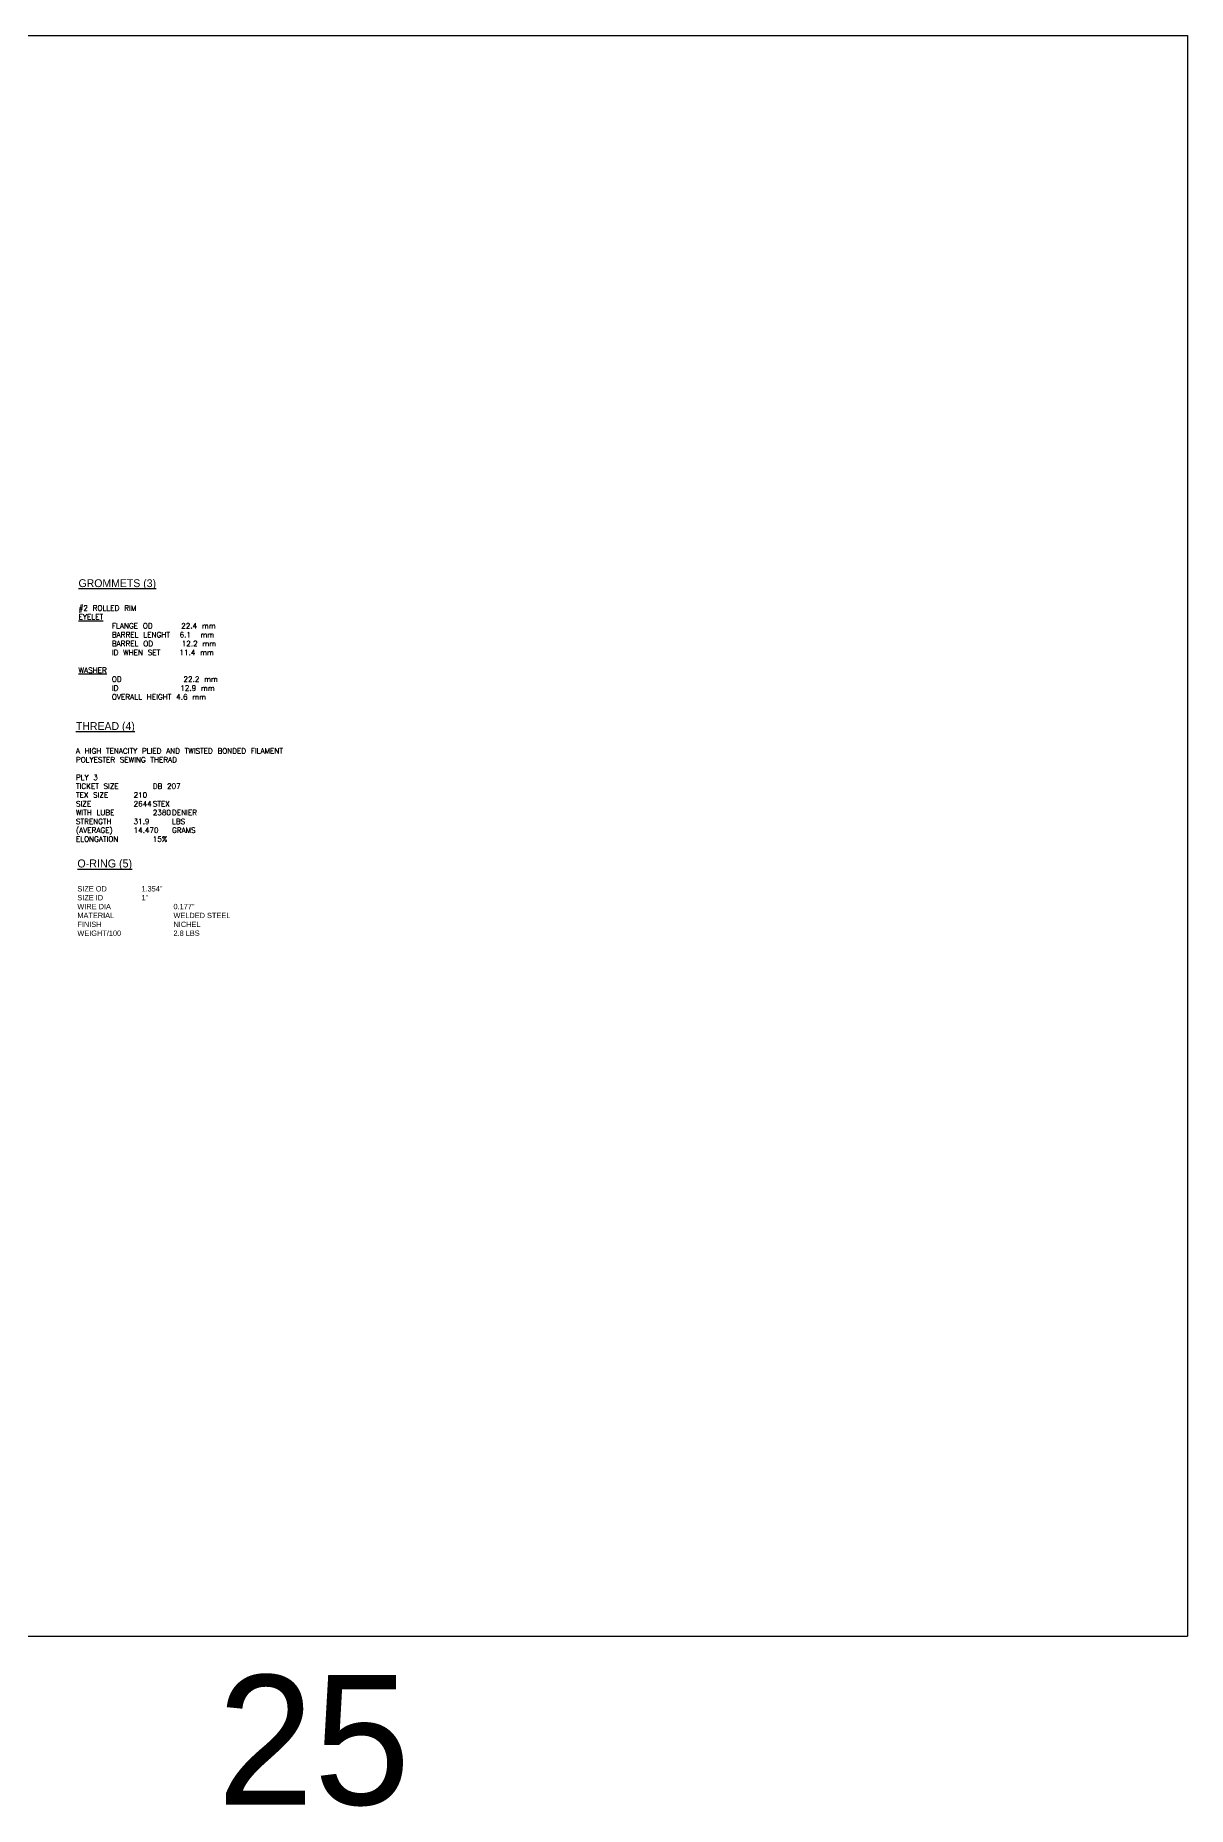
# Model space of a CAD drawing. Header units: inches. Extents: x 1631 to 16634, y 11819 to 13981.
# Drawn here: x 15914 to 16634, y 12874 to 13981 of the extents above; entities that cross this region are included whole.
import ezdxf

# ---------------------------------------------------------------- set-up
doc = ezdxf.new("R2010")
doc.units = ezdxf.units.IN
doc.header["$MEASUREMENT"] = 0
doc.layers.add('TEXT', color=7, linetype='Continuous')

msp = doc.modelspace()

# ---------------------------------------------------------------- linework, layer by layer
at = {"layer": 'TEXT'}
for p, q in [((15133.76147, 13980.7397), (16633.76147, 13980.7397)), ((16633.76147, 13980.7397), (16633.76147, 12980.7397)), ((15133.76147, 12980.7397), (16633.76147, 12980.7397))]:
    msp.add_line(p, q, dxfattribs=at)

# ---------------------------------------------------------------- texts
msp.add_text('25', height=80.977854, dxfattribs=at).set_placement((16027.97463, 12875.38508))
at = {"layer": 'TEXT', "attachment_point": 1}
for s, insert, char_height, width in [('{\\H1.225x;\\LGROMMETS (3)\\fTimes New Roman|b0|i0|c0|p18;\\l\\P\\P\\Ftxt.shx|c0;\\H0.6796x;#2 ROLLED RIM\\P\\LEYELET\\l  \\P       FLANGE OD      22.4 mm\\P       BARREL LENGHT  6.1  mm\\P       BARREL OD      12.2 mm\\P       ID WHEN SET    11.4 mm\\P\\P\\LWASHER\\P\\l       OD             22.2 mm\\P       ID             12.9 mm\\P       OVERALL HEIGHT 4.6 mm}', (15941.29147, 13640.9895), 4, 147.7765406), ('{\\H1.633x;\\LTHREAD (4)\\fTimes New Roman|b0|i0|c0|p18;\\P\\P\\Ftxt.shx|c0;\\H0.6738x;\\lA HIGH TENACITY PLIED AND TWISTED BONDED FILAMENT POLYESTER SEWING THERAD\\P\\PPLY 3\\PTICKET SIZE^I^IDB 207\\PTEX SIZE^I^I210\\PSIZE^I^I^I2644^ISTEX\\PWITH LUBE^I^I2380^IDENIER\\PSTRENGTH^I^I31.9^I^ILBS\\P(AVERAGE)^I^I14.470^IGRAMS\\PELONGATION^I^I15%\\fTimes New Roman|b0|i0|c0|p18;\\L\\P\\P} ', (15939.68288, 13551.70995), 3, 149.6456186), ('{\\LO-RING (5)\\P\\P\\H0.6657x;\\lSIZE OD^I^I1.354"\\PSIZE ID^I^I1"\\PWIRE DIA^I^I0.177"\\PMATERIAL^I^IWELDED STEEL\\PFINISH^I^I^INICHEL\\PWEIGHT/100^I^I2.8 LBS}^I', (15940.58199, 13465.94069), 5, 265.5475121)]:
    msp.add_mtext(s, dxfattribs=dict(at, insert=insert, char_height=char_height, width=width))

doc.saveas('drawing.dxf')
